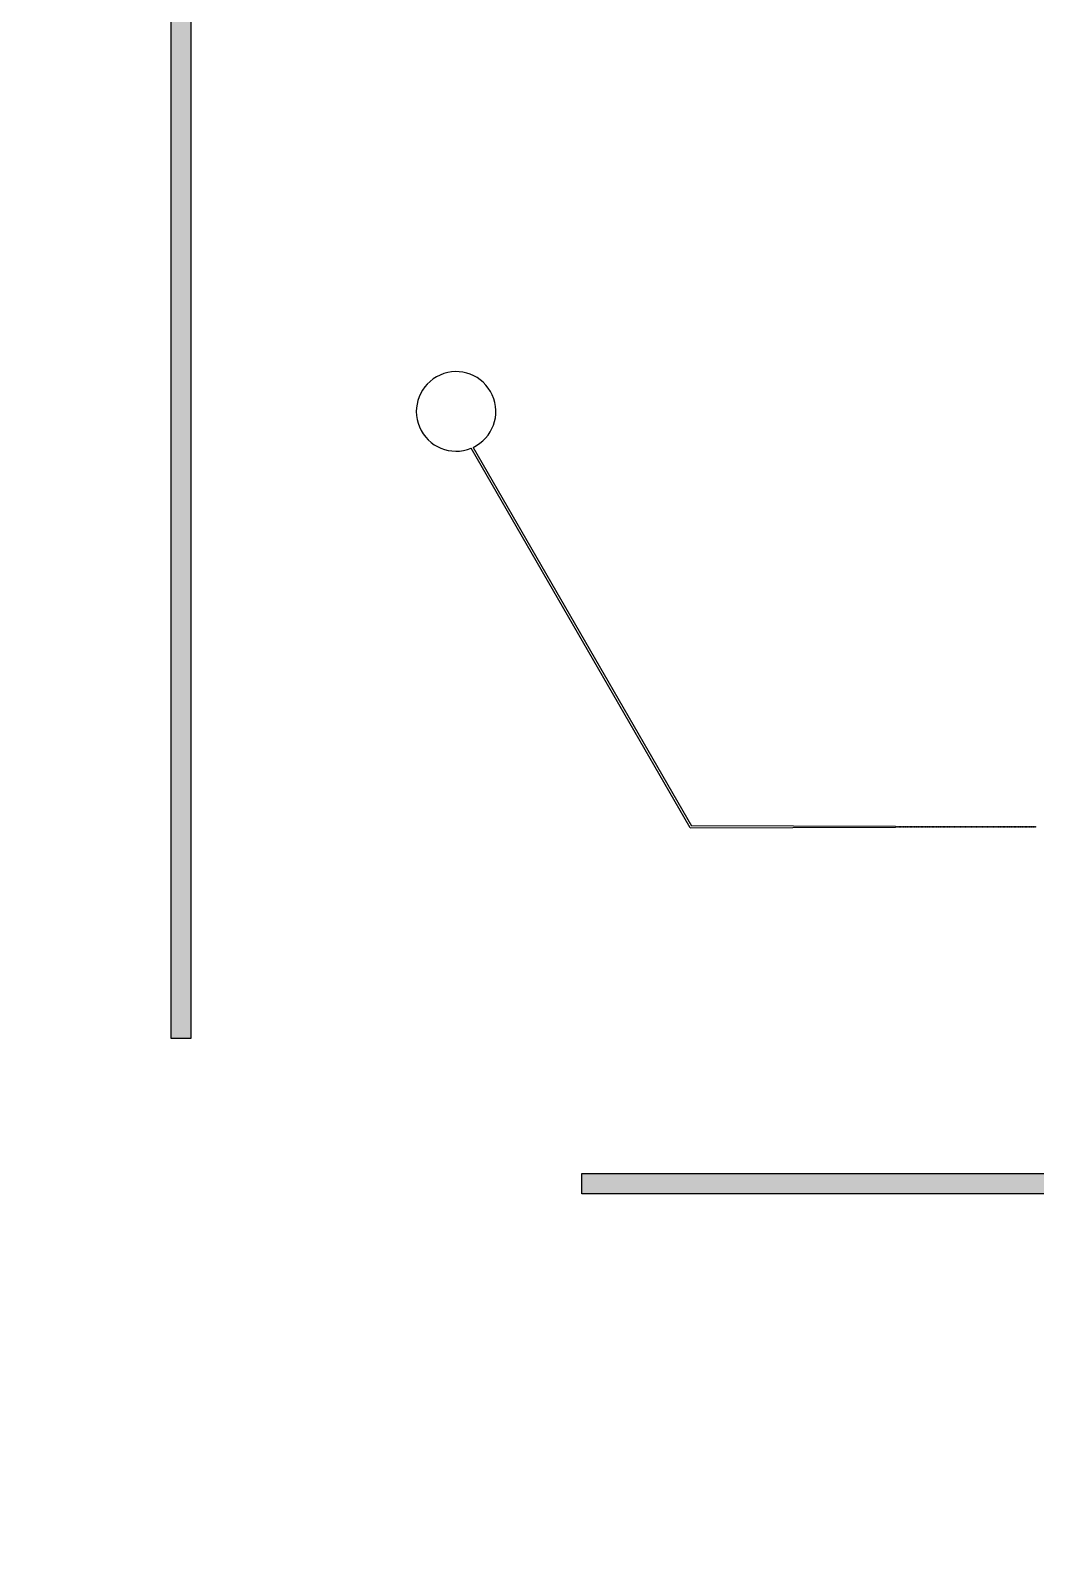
# Model space of a CAD drawing. Header units: inches. Extents: x 0 to 114300, y 0 to 114300.
# Drawn here: x 26750 to 31681, y 54031 to 61437 of the extents above; entities that cross this region are included whole.
import ezdxf

# ---------------------------------------------------------------- set-up
doc = ezdxf.new("R2010")
doc.units = ezdxf.units.IN
doc.header["$MEASUREMENT"] = 0

msp = doc.modelspace()

# ---------------------------------------------------------------- hatches: boundary and pattern name
h = msp.add_hatch()
h.set_pattern_fill('ANSI31', color=256, scale=100)
h.set_pattern_definition([(45, (-3636.992, -6350), (-8.8388348, 8.8388348), [])])
h.paths.add_polyline_path([(114300, 0), (0, 0), (0, 114300), (114300, 114300)])
edge = h.paths.add_edge_path(flags=16)
edge.add_arc((57150, 57150), 50800, 288.35844, 529.79531, ccw=False)
edge.add_line((73150, 8935.5), (41150, 8935.5))
edge.add_arc((57150, 57150), 50800, 190.20469, 251.64156, ccw=False)
edge.add_arc((57150, 57150), 50800, 169.79531, 190.20469, ccw=False)
h = msp.add_hatch(color=256)
h.dxf.hatch_style = 1
h.paths.add_polyline_path([(29455, 55832.5), (84455, 55832.5), (84455, 55732.5), (29455, 55732.5)])
h.paths.add_polyline_path([(27540, 67494.6), (27440, 67494.6), (27440, 56494.6), (27540, 56494.6)])

# ---------------------------------------------------------------- linework, layer by layer
for p, q in [((29987.2, 57526.4), (28912.5, 59387.7)), ((28921.8, 59391.7), (29993, 57536.4)), ((29987.2, 57526.4), (30992.9, 57529.9)), ((30992.9, 57532.9), (29993, 57536.4)), ((30992.9, 57532.9), (30995.9, 57532.9)), ((30995.9, 57529.9), (30992.9, 57529.9)), ((30995.9, 57532.9), (30995.9, 57529.9))]:
    msp.add_line(p, q)
for points in [[(27540, 67494.6), (27440, 67494.6), (27440, 56494.6), (27540, 56494.6)], [(31001.9, 57532.9), (31001.9, 57529.9), (30998.9, 57529.9), (30998.9, 57532.9)], [(31007.9, 57532.9), (31007.9, 57529.9), (31004.9, 57529.9), (31004.9, 57532.9)], [(31013.9, 57532.9), (31013.9, 57529.9), (31010.9, 57529.9), (31010.9, 57532.9)], [(31019.9, 57532.9), (31019.9, 57529.9), (31016.9, 57529.9), (31016.9, 57532.9)], [(31025.9, 57532.9), (31025.9, 57529.9), (31022.9, 57529.9), (31022.9, 57532.9)], [(31031.9, 57532.9), (31031.9, 57529.9), (31028.9, 57529.9), (31028.9, 57532.9)], [(31037.9, 57532.9), (31037.9, 57529.9), (31034.9, 57529.9), (31034.9, 57532.9)], [(31043.9, 57532.9), (31043.9, 57529.9), (31040.9, 57529.9), (31040.9, 57532.9)], [(31049.9, 57532.9), (31049.9, 57529.9), (31046.9, 57529.9), (31046.9, 57532.9)], [(31055.9, 57532.9), (31055.9, 57529.9), (31052.9, 57529.9), (31052.9, 57532.9)], [(31061.9, 57532.9), (31061.9, 57529.9), (31058.9, 57529.9), (31058.9, 57532.9)], [(31067.9, 57532.9), (31067.9, 57529.9), (31064.9, 57529.9), (31064.9, 57532.9)], [(31073.9, 57532.9), (31073.9, 57529.9), (31070.9, 57529.9), (31070.9, 57532.9)], [(31079.9, 57532.9), (31079.9, 57529.9), (31076.9, 57529.9), (31076.9, 57532.9)], [(31085.9, 57532.9), (31085.9, 57529.9), (31082.9, 57529.9), (31082.9, 57532.9)], [(31091.9, 57532.9), (31091.9, 57529.9), (31088.9, 57529.9), (31088.9, 57532.9)], [(31097.9, 57532.9), (31097.9, 57529.9), (31094.9, 57529.9), (31094.9, 57532.9)], [(31103.9, 57532.9), (31103.9, 57529.9), (31100.9, 57529.9), (31100.9, 57532.9)], [(31109.9, 57532.9), (31109.9, 57529.9), (31106.9, 57529.9), (31106.9, 57532.9)], [(31115.9, 57532.9), (31115.9, 57529.9), (31112.9, 57529.9), (31112.9, 57532.9)], [(31121.9, 57532.9), (31121.9, 57529.9), (31118.9, 57529.9), (31118.9, 57532.9)], [(31127.9, 57532.9), (31127.9, 57529.9), (31124.9, 57529.9), (31124.9, 57532.9)], [(31133.9, 57532.9), (31133.9, 57529.9), (31130.9, 57529.9), (31130.9, 57532.9)], [(31139.9, 57532.9), (31139.9, 57529.9), (31136.9, 57529.9), (31136.9, 57532.9)], [(31145.9, 57532.9), (31145.9, 57529.9), (31142.9, 57529.9), (31142.9, 57532.9)], [(31151.9, 57532.9), (31151.9, 57529.9), (31148.9, 57529.9), (31148.9, 57532.9)], [(31157.9, 57532.9), (31157.9, 57529.9), (31154.9, 57529.9), (31154.9, 57532.9)], [(31163.9, 57532.9), (31163.9, 57529.9), (31160.9, 57529.9), (31160.9, 57532.9)], [(31169.9, 57532.9), (31169.9, 57529.9), (31166.9, 57529.9), (31166.9, 57532.9)], [(31175.9, 57532.9), (31175.9, 57529.9), (31172.9, 57529.9), (31172.9, 57532.9)], [(31181.9, 57532.9), (31181.9, 57529.9), (31178.9, 57529.9), (31178.9, 57532.9)], [(31187.9, 57532.9), (31187.9, 57529.9), (31184.9, 57529.9), (31184.9, 57532.9)], [(31193.9, 57532.9), (31193.9, 57529.9), (31190.9, 57529.9), (31190.9, 57532.9)], [(31199.9, 57532.9), (31199.9, 57529.9), (31196.9, 57529.9), (31196.9, 57532.9)], [(31205.9, 57532.9), (31205.9, 57529.9), (31202.9, 57529.9), (31202.9, 57532.9)], [(31211.9, 57532.9), (31211.9, 57529.9), (31208.9, 57529.9), (31208.9, 57532.9)], [(31217.9, 57532.9), (31217.9, 57529.9), (31214.9, 57529.9), (31214.9, 57532.9)], [(31223.9, 57532.9), (31223.9, 57529.9), (31220.9, 57529.9), (31220.9, 57532.9)], [(31229.9, 57532.9), (31229.9, 57529.9), (31226.9, 57529.9), (31226.9, 57532.9)], [(31235.9, 57532.9), (31235.9, 57529.9), (31232.9, 57529.9), (31232.9, 57532.9)], [(31241.9, 57532.9), (31241.9, 57529.9), (31238.9, 57529.9), (31238.9, 57532.9)], [(31247.9, 57532.9), (31247.9, 57529.9), (31244.9, 57529.9), (31244.9, 57532.9)], [(31253.9, 57532.9), (31253.9, 57529.9), (31250.9, 57529.9), (31250.9, 57532.9)], [(31259.9, 57532.9), (31259.9, 57529.9), (31256.9, 57529.9), (31256.9, 57532.9)], [(31265.9, 57532.9), (31265.9, 57529.9), (31262.9, 57529.9), (31262.9, 57532.9)], [(31271.9, 57532.9), (31271.9, 57529.9), (31268.9, 57529.9), (31268.9, 57532.9)], [(31277.9, 57532.9), (31277.9, 57529.9), (31274.9, 57529.9), (31274.9, 57532.9)], [(31283.9, 57532.9), (31283.9, 57529.9), (31280.9, 57529.9), (31280.9, 57532.9)], [(31289.9, 57532.9), (31289.9, 57529.9), (31286.9, 57529.9), (31286.9, 57532.9)], [(31295.9, 57532.9), (31295.9, 57529.9), (31292.9, 57529.9), (31292.9, 57532.9)], [(31301.9, 57532.9), (31301.9, 57529.9), (31298.9, 57529.9), (31298.9, 57532.9)], [(31307.9, 57532.9), (31307.9, 57529.9), (31304.9, 57529.9), (31304.9, 57532.9)], [(31313.9, 57532.9), (31313.9, 57529.9), (31310.9, 57529.9), (31310.9, 57532.9)], [(31319.9, 57532.9), (31319.9, 57529.9), (31316.9, 57529.9), (31316.9, 57532.9)], [(31325.9, 57532.9), (31325.9, 57529.9), (31322.9, 57529.9), (31322.9, 57532.9)], [(31331.9, 57532.9), (31331.9, 57529.9), (31328.9, 57529.9), (31328.9, 57532.9)], [(31337.9, 57532.9), (31337.9, 57529.9), (31334.9, 57529.9), (31334.9, 57532.9)], [(31343.9, 57532.9), (31343.9, 57529.9), (31340.9, 57529.9), (31340.9, 57532.9)], [(31349.9, 57532.9), (31349.9, 57529.9), (31346.9, 57529.9), (31346.9, 57532.9)], [(31355.9, 57532.9), (31355.9, 57529.9), (31352.9, 57529.9), (31352.9, 57532.9)], [(31361.9, 57532.9), (31361.9, 57529.9), (31358.9, 57529.9), (31358.9, 57532.9)], [(31367.9, 57532.9), (31367.9, 57529.9), (31364.9, 57529.9), (31364.9, 57532.9)], [(31373.9, 57532.9), (31373.9, 57529.9), (31370.9, 57529.9), (31370.9, 57532.9)], [(31379.9, 57532.9), (31379.9, 57529.9), (31376.9, 57529.9), (31376.9, 57532.9)], [(31385.9, 57532.9), (31385.9, 57529.9), (31382.9, 57529.9), (31382.9, 57532.9)], [(31391.9, 57532.9), (31391.9, 57529.9), (31388.9, 57529.9), (31388.9, 57532.9)], [(31397.9, 57532.9), (31397.9, 57529.9), (31394.9, 57529.9), (31394.9, 57532.9)], [(31403.9, 57532.9), (31403.9, 57529.9), (31400.9, 57529.9), (31400.9, 57532.9)], [(31409.9, 57532.9), (31409.9, 57529.9), (31406.9, 57529.9), (31406.9, 57532.9)], [(31415.9, 57532.9), (31415.9, 57529.9), (31412.9, 57529.9), (31412.9, 57532.9)], [(31421.9, 57532.9), (31421.9, 57529.9), (31418.9, 57529.9), (31418.9, 57532.9)], [(31427.9, 57532.9), (31427.9, 57529.9), (31424.9, 57529.9), (31424.9, 57532.9)], [(31433.9, 57532.9), (31433.9, 57529.9), (31430.9, 57529.9), (31430.9, 57532.9)], [(31439.9, 57532.9), (31439.9, 57529.9), (31436.9, 57529.9), (31436.9, 57532.9)], [(31445.9, 57532.9), (31445.9, 57529.9), (31442.9, 57529.9), (31442.9, 57532.9)], [(31451.9, 57532.9), (31451.9, 57529.9), (31448.9, 57529.9), (31448.9, 57532.9)], [(31457.9, 57532.9), (31457.9, 57529.9), (31454.9, 57529.9), (31454.9, 57532.9)], [(31463.9, 57532.9), (31463.9, 57529.9), (31460.9, 57529.9), (31460.9, 57532.9)], [(31469.9, 57532.9), (31469.9, 57529.9), (31466.9, 57529.9), (31466.9, 57532.9)], [(31475.9, 57532.9), (31475.9, 57529.9), (31472.9, 57529.9), (31472.9, 57532.9)], [(31481.9, 57532.9), (31481.9, 57529.9), (31478.9, 57529.9), (31478.9, 57532.9)], [(31487.9, 57532.9), (31487.9, 57529.9), (31484.9, 57529.9), (31484.9, 57532.9)], [(31493.9, 57532.9), (31493.9, 57529.9), (31490.9, 57529.9), (31490.9, 57532.9)], [(31499.9, 57532.9), (31499.9, 57529.9), (31496.9, 57529.9), (31496.9, 57532.9)], [(31505.9, 57532.9), (31505.9, 57529.9), (31502.9, 57529.9), (31502.9, 57532.9)], [(31511.9, 57532.9), (31511.9, 57529.9), (31508.9, 57529.9), (31508.9, 57532.9)], [(31517.9, 57532.9), (31517.9, 57529.9), (31514.9, 57529.9), (31514.9, 57532.9)], [(31523.9, 57532.9), (31523.9, 57529.9), (31520.9, 57529.9), (31520.9, 57532.9)], [(31529.9, 57532.9), (31529.9, 57529.9), (31526.9, 57529.9), (31526.9, 57532.9)], [(31535.9, 57532.9), (31535.9, 57529.9), (31532.9, 57529.9), (31532.9, 57532.9)], [(31541.9, 57532.9), (31541.9, 57529.9), (31538.9, 57529.9), (31538.9, 57532.9)], [(31547.9, 57532.9), (31547.9, 57529.9), (31544.9, 57529.9), (31544.9, 57532.9)], [(31553.9, 57532.9), (31553.9, 57529.9), (31550.9, 57529.9), (31550.9, 57532.9)], [(31559.9, 57532.9), (31559.9, 57529.9), (31556.9, 57529.9), (31556.9, 57532.9)], [(31565.9, 57532.9), (31565.9, 57529.9), (31562.9, 57529.9), (31562.9, 57532.9)], [(31571.9, 57532.9), (31571.9, 57529.9), (31568.9, 57529.9), (31568.9, 57532.9)], [(31577.9, 57532.9), (31577.9, 57529.9), (31574.9, 57529.9), (31574.9, 57532.9)], [(31583.9, 57532.9), (31583.9, 57529.9), (31580.9, 57529.9), (31580.9, 57532.9)], [(31589.9, 57532.9), (31589.9, 57529.9), (31586.9, 57529.9), (31586.9, 57532.9)], [(31595.9, 57532.9), (31595.9, 57529.9), (31592.9, 57529.9), (31592.9, 57532.9)], [(31601.9, 57532.9), (31601.9, 57529.9), (31598.9, 57529.9), (31598.9, 57532.9)], [(31607.9, 57532.9), (31607.9, 57529.9), (31604.9, 57529.9), (31604.9, 57532.9)], [(31613.9, 57532.9), (31613.9, 57529.9), (31610.9, 57529.9), (31610.9, 57532.9)], [(31619.9, 57532.9), (31619.9, 57529.9), (31616.9, 57529.9), (31616.9, 57532.9)], [(31625.9, 57532.9), (31625.9, 57529.9), (31622.9, 57529.9), (31622.9, 57532.9)], [(31631.9, 57532.9), (31631.9, 57529.9), (31628.9, 57529.9), (31628.9, 57532.9)], [(31637.9, 57532.9), (31637.9, 57529.9), (31634.9, 57529.9), (31634.9, 57532.9)], [(31643.9, 57532.9), (31643.9, 57529.9), (31640.9, 57529.9), (31640.9, 57532.9)], [(31649.9, 57532.9), (31649.9, 57529.9), (31646.9, 57529.9), (31646.9, 57532.9)], [(31655.9, 57532.9), (31655.9, 57529.9), (31652.9, 57529.9), (31652.9, 57532.9)], [(31661.9, 57532.9), (31661.9, 57529.9), (31658.9, 57529.9), (31658.9, 57532.9)], [(31667.9, 57532.9), (31667.9, 57529.9), (31664.9, 57529.9), (31664.9, 57532.9)], [(31673.9, 57532.9), (31673.9, 57529.9), (31670.9, 57529.9), (31670.9, 57532.9)], [(31679.9, 57532.9), (31679.9, 57529.9), (31676.9, 57529.9), (31676.9, 57532.9)], [(29455, 55832.5), (84455, 55832.5), (84455, 55732.5), (29455, 55732.5)]]:
    msp.add_lwpolyline(points, close=True)
msp.add_arc((28838.7, 59568.1), 195, 295.21094, 292.24829)

doc.saveas('drawing.dxf')
